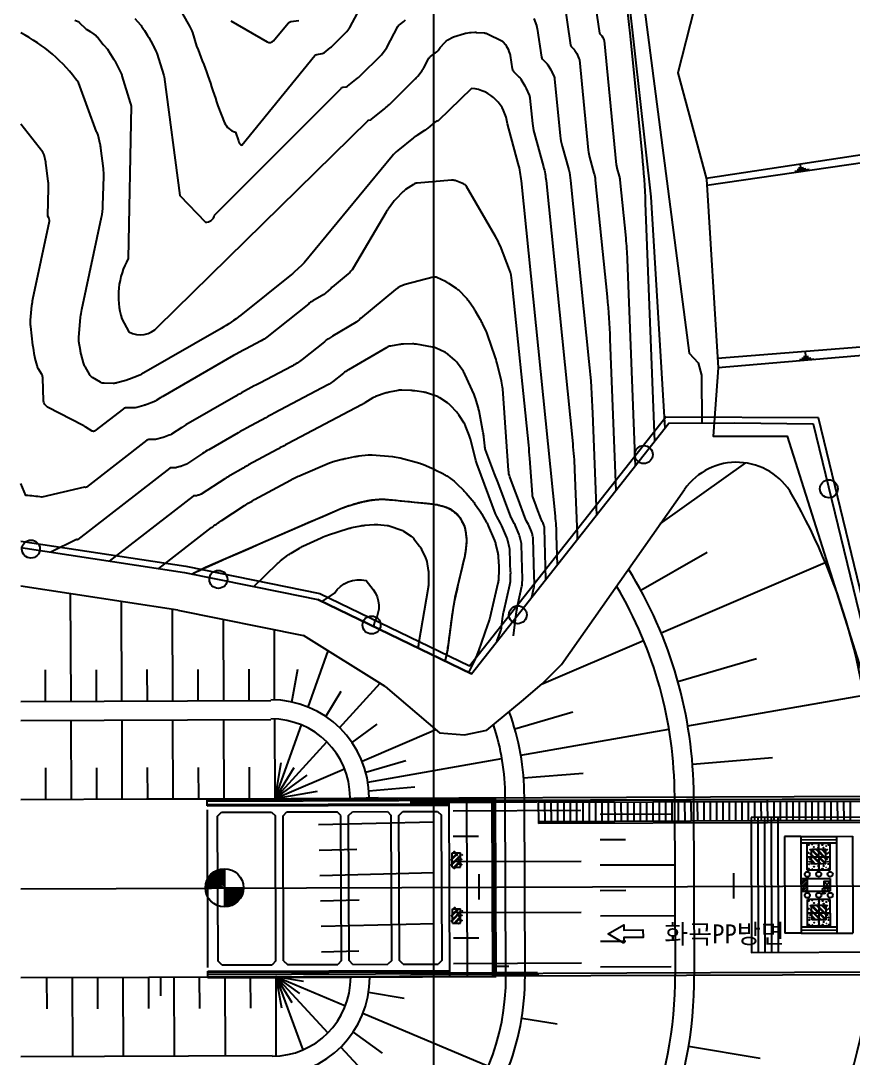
# Model space of a CAD drawing. Extents: x -24986 to -24513, y 27940 to 28142.
# Drawn here: x -24752.6 to -24687.2, y 27988.3 to 28069.8 of the extents above; entities that cross this region are included whole.
import ezdxf
from ezdxf.enums import TextEntityAlignment as Align

# ---------------------------------------------------------------- set-up
doc = ezdxf.new("R2010")
doc.units = 0
doc.header["$MEASUREMENT"] = 0
doc.layers.add('TX-PAPR', color=2, linetype='CONTINUOUS', plot=False)
doc.layers.add('TZ-BASE', color=253, linetype='CONTINUOUS')
doc.styles.get("Standard").update_dxf_attribs({"font": 'GulimChe.ttf'})

msp = doc.modelspace()

# ---------------------------------------------------------------- linework, layer by layer
at = {"layer": 'TX-PAPR'}
msp.add_lwpolyline([(-24720.146, 28076.303), (-24560.946, 28076.303), (-24560.946, 27973.103), (-24720.146, 27973.103)], close=True, dxfattribs=at)
at = {"layer": 'TZ-BASE'}
for p, q in [((-24702.34, 28030.253), (-24695.616, 28035.046)), ((-24703.871, 28025.053), (-24698.66, 28028.023)), ((-24702.268, 28021.69), (-24689.368, 28027.223)), ((-24740.241, 28023.48), (-24752.599, 28025.361)), ((-24748.645, 28016.312), (-24748.677, 28024.764)), ((-24717.181, 28018.463), (-24729.242, 28024.31)), ((-24744.645, 28016.327), (-24744.674, 28024.155)), ((-24740.645, 28016.342), (-24740.672, 28023.546)), ((-24736.645, 28016.357), (-24736.669, 28022.755)), ((-24713.876, 28021.468), (-24713.639, 28023.368)), ((-24732.645, 28016.372), (-24732.666, 28021.943)), ((-24723.961, 28017.484), (-24730.369, 28021.477)), ((-24711.673, 28017.655), (-24703.646, 28021.098)), ((-24730.022, 28015.864), (-24728.432, 28020.27)), ((-24700.955, 28017.869), (-24694.774, 28019.665)), ((-24750.645, 28016.304), (-24750.654, 28018.775)), ((-24746.645, 28016.319), (-24746.654, 28018.79)), ((-24742.645, 28016.334), (-24742.654, 28018.805)), ((-24738.645, 28016.349), (-24738.654, 28018.82)), ((-24734.645, 28016.364), (-24734.654, 28018.835)), ((-24731.287, 28016.255), (-24730.835, 28018.834)), ((-24728.634, 28015.127), (-24727.415, 28017.103)), ((-24727.543, 28014.24), (-24724.361, 28017.733)), ((-24752.599, 28016.297), (-24732.95, 28016.37)), ((-24700.178, 28014.375), (-24686.354, 28016.805)), ((-24713.772, 28014.146), (-24709.202, 28015.474)), ((-24752.599, 28014.797), (-24732.944, 28014.87)), ((-24748.616, 28008.612), (-24748.639, 28014.812)), ((-24744.616, 28008.627), (-24744.639, 28014.827)), ((-24740.616, 28008.642), (-24740.639, 28014.842)), ((-24736.616, 28008.657), (-24736.64, 28014.857)), ((-24732.616, 28008.672), (-24732.64, 28014.872)), ((-24726.565, 28013.077), (-24724.588, 28014.516)), ((-24732.616, 28008.672), (-24730.531, 28014.451)), ((-24725.778, 28011.605), (-24719.987, 28014.089)), ((-24713.303, 28012.067), (-24701.655, 28014.115)), ((-24732.616, 28008.672), (-24728.554, 28013.131)), ((-24732.616, 28008.672), (-24732.125, 28011.472)), ((-24725.489, 28010.742), (-24722.34, 28011.657)), ((-24725.319, 28009.955), (-24714.78, 28011.808)), ((-24699.81, 28011.384), (-24693.524, 28011.904)), ((-24750.616, 28008.604), (-24750.625, 28011.075)), ((-24746.616, 28008.619), (-24746.626, 28011.09)), ((-24742.616, 28008.634), (-24742.626, 28011.105)), ((-24738.616, 28008.649), (-24738.626, 28011.12)), ((-24734.616, 28008.664), (-24734.626, 28011.135)), ((-24732.616, 28008.672), (-24731.109, 28011.115)), ((-24732.616, 28008.672), (-24727.157, 28011.013)), ((-24732.616, 28008.672), (-24730.087, 28010.513)), ((-24713.082, 28010.287), (-24708.395, 28010.674)), ((-24737.938, 28008.652), (-24513.199, 28009.491)), ((-24737.937, 28008.452), (-24513.199, 28009.291)), ((-24732.616, 28008.672), (-24729.275, 28009.259)), ((-24725.241, 28009.281), (-24721.62, 28009.581)), ((-24701.154, 27994.849), (-24701.207, 28008.849)), ((-24699.654, 27994.855), (-24699.707, 28008.854)), ((-24752.599, 28008.597), (-24742.707, 28008.634)), ((-24742.707, 28008.634), (-24737.938, 28008.652)), ((-24737.938, 28008.59), (-24715.438, 28008.674)), ((-24737.936, 28008.09), (-24737.938, 28008.59)), ((-24737.936, 28008.19), (-24718.936, 28008.261)), ((-24737.936, 28008.09), (-24718.936, 28008.161)), ((-24729.244, 28008.624), (-24724.507, 28008.74)), ((-24721.986, 28008.662), (-24715.286, 28008.687)), ((-24721.985, 28008.462), (-24715.285, 28008.487)), ((-24721.985, 28008.362), (-24715.285, 28008.387)), ((-24718.885, 27994.661), (-24718.938, 28008.661)), ((-24717.485, 27994.667), (-24717.538, 28008.666)), ((-24715.485, 27994.674), (-24715.538, 28008.674)), ((-24715.385, 27994.674), (-24715.438, 28008.674)), ((-24715.234, 27994.687), (-24715.286, 28008.687)), ((-24715.285, 28008.487), (-24711.928, 28008.499)), ((-24715.285, 28008.387), (-24712.027, 28008.399)), ((-24714.469, 27994.739), (-24714.521, 28008.739)), ((-24712.969, 27994.745), (-24713.021, 28008.745)), ((-24693.928, 28008.567), (-24711.928, 28008.499)), ((-24711.928, 28008.499), (-24711.921, 28006.699)), ((-24711.928, 28008.499), (-24711.921, 28006.699)), ((-24693.927, 28008.417), (-24711.927, 28008.349)), ((-24711.927, 28008.349), (-24711.921, 28006.849)), ((-24711.427, 28008.351), (-24711.421, 28006.851)), ((-24710.927, 28008.353), (-24710.921, 28006.853)), ((-24710.427, 28008.355), (-24710.421, 28006.855)), ((-24709.927, 28008.357), (-24709.921, 28006.857)), ((-24709.427, 28008.359), (-24709.421, 28006.859)), ((-24708.927, 28008.361), (-24708.921, 28006.861)), ((-24708.427, 28008.362), (-24708.421, 28006.862)), ((-24707.927, 28008.364), (-24707.921, 28006.864)), ((-24707.427, 28008.366), (-24707.421, 28006.866)), ((-24706.927, 28008.368), (-24706.921, 28006.868)), ((-24706.427, 28008.37), (-24706.421, 28006.87)), ((-24705.927, 28008.372), (-24705.921, 28006.872)), ((-24705.427, 28008.374), (-24705.421, 28006.874)), ((-24704.927, 28008.375), (-24704.921, 28006.875)), ((-24704.427, 28008.377), (-24704.421, 28006.877)), ((-24703.927, 28008.379), (-24703.921, 28006.879)), ((-24703.427, 28008.381), (-24703.421, 28006.881)), ((-24702.927, 28008.383), (-24702.921, 28006.883)), ((-24702.427, 28008.385), (-24702.421, 28006.885)), ((-24701.927, 28008.387), (-24701.921, 28006.887)), ((-24701.427, 28008.389), (-24701.421, 28006.889)), ((-24700.927, 28008.39), (-24700.921, 28006.89)), ((-24700.427, 28008.392), (-24700.421, 28006.892)), ((-24699.927, 28008.394), (-24699.921, 28006.894)), ((-24699.427, 28008.396), (-24699.422, 28006.896)), ((-24698.927, 28008.398), (-24698.922, 28006.898)), ((-24698.427, 28008.4), (-24698.422, 28006.9)), ((-24697.927, 28008.402), (-24697.922, 28006.902)), ((-24697.427, 28008.403), (-24697.422, 28006.903)), ((-24696.927, 28008.405), (-24696.922, 28006.905)), ((-24696.427, 28008.407), (-24696.422, 28006.907)), ((-24695.927, 28008.409), (-24695.922, 28006.909)), ((-24695.427, 28008.411), (-24695.422, 28006.911)), ((-24694.927, 28008.413), (-24694.922, 28006.913)), ((-24694.427, 28008.415), (-24694.422, 28006.915)), ((-24685.67, 28008.597), (-24693.928, 28008.567)), ((-24693.928, 28008.567), (-24693.921, 28006.767)), ((-24693.928, 28008.567), (-24693.921, 28006.767)), ((-24693.928, 28008.567), (-24693.921, 28006.767)), ((-24685.67, 28008.447), (-24693.927, 28008.417)), ((-24693.927, 28008.417), (-24693.922, 28006.917)), ((-24693.427, 28008.418), (-24693.422, 28006.918)), ((-24692.927, 28008.42), (-24692.922, 28006.92)), ((-24692.427, 28008.422), (-24692.422, 28006.922)), ((-24691.927, 28008.424), (-24691.922, 28006.924)), ((-24691.427, 28008.426), (-24691.422, 28006.926)), ((-24690.927, 28008.428), (-24690.922, 28006.928)), ((-24690.427, 28008.43), (-24690.422, 28006.93)), ((-24689.927, 28008.431), (-24689.922, 28006.931)), ((-24689.427, 28008.433), (-24689.422, 28006.933)), ((-24688.927, 28008.435), (-24688.922, 28006.935)), ((-24688.427, 28008.437), (-24688.422, 28006.937)), ((-24687.927, 28008.439), (-24687.922, 28006.939)), ((-24687.427, 28008.441), (-24687.422, 28006.941)), ((-24737.888, 27995.39), (-24737.935, 28007.79)), ((-24737.133, 28007.293), (-24736.834, 28007.594)), ((-24737.09, 27995.893), (-24737.133, 28007.293)), ((-24736.834, 28007.594), (-24732.884, 28007.609)), ((-24732.884, 28007.609), (-24732.583, 28007.31)), ((-24732.54, 27995.91), (-24732.583, 28007.31)), ((-24731.983, 28007.312), (-24731.684, 28007.614)), ((-24731.94, 27995.913), (-24731.983, 28007.312)), ((-24731.684, 28007.614), (-24727.734, 28007.628)), ((-24727.433, 28007.329), (-24727.734, 28007.628)), ((-24727.39, 27995.93), (-24727.433, 28007.329)), ((-24726.833, 28007.332), (-24726.534, 28007.633)), ((-24726.79, 27995.932), (-24726.833, 28007.332)), ((-24726.534, 28007.633), (-24723.784, 28007.643)), ((-24723.784, 28007.643), (-24723.483, 28007.344)), ((-24723.44, 27995.944), (-24723.483, 28007.344)), ((-24722.883, 28007.346), (-24722.584, 28007.648)), ((-24722.84, 27995.947), (-24722.883, 28007.346)), ((-24722.584, 28007.648), (-24719.834, 28007.658)), ((-24719.834, 28007.658), (-24719.533, 28007.359)), ((-24719.49, 27995.959), (-24719.533, 28007.359)), ((-24708.573, 28007.726), (-24718.628, 28007.689)), ((-24701.482, 28007.445), (-24707.072, 28007.424)), ((-24694.679, 28007.173), (-24694.639, 27996.573)), ((-24694.154, 28007.175), (-24694.114, 27996.575)), ((-24693.629, 28007.177), (-24693.589, 27996.577)), ((-24693.104, 28007.179), (-24693.064, 27996.579)), ((-24729.195, 28006.625), (-24720.125, 28006.846)), ((-24693.922, 28006.917), (-24711.921, 28006.849)), ((-24693.921, 28006.767), (-24711.921, 28006.699)), ((-24685.664, 28006.947), (-24693.922, 28006.917)), ((-24685.663, 28006.797), (-24693.921, 28006.767)), ((-24716.621, 28005.696), (-24718.621, 28005.689)), ((-24691.298, 28005.686), (-24692.568, 28005.681)), ((-24692.568, 28005.681), (-24692.54, 27998.081)), ((-24691.298, 28005.686), (-24688.498, 28005.696)), ((-24691.298, 28005.686), (-24691.27, 27998.086)), ((-24688.498, 28005.696), (-24687.229, 28005.701)), ((-24688.498, 28005.696), (-24688.47, 27998.096)), ((-24687.229, 28005.701), (-24687.2, 27998.101)), ((-24705.065, 28005.432), (-24707.065, 28005.424)), ((-24691.298, 28005.436), (-24688.498, 28005.446)), ((-24691.297, 28005.186), (-24688.497, 28005.196)), ((-24688.996, 28005.144), (-24690.796, 28005.138)), ((-24690.789, 28003.038), (-24690.796, 28005.138)), ((-24689.896, 28005.141), (-24689.889, 28003.041)), ((-24688.989, 28003.044), (-24688.996, 28005.144)), ((-24729.146, 28004.625), (-24726.181, 28004.698)), ((-24718.697, 28004.407), (-24718.047, 28004.41)), ((-24718.693, 28003.277), (-24718.697, 28004.407)), ((-24718.696, 28004.407), (-24718.697, 28004.407)), ((-24718.612, 28004.408), (-24718.696, 28004.323)), ((-24718.188, 28004.409), (-24718.695, 28003.899)), ((-24718.273, 28004.409), (-24718.695, 28003.983)), ((-24718.046, 28004.212), (-24718.694, 28003.559)), ((-24718.046, 28004.128), (-24718.693, 28003.475)), ((-24718.043, 28003.28), (-24718.047, 28004.41)), ((-24690.793, 28004.088), (-24688.993, 28004.094)), ((-24689.33, 28004.658), (-24690.46, 28004.654)), ((-24690.455, 28003.524), (-24690.46, 28004.654)), ((-24690.459, 28004.612), (-24689.368, 28003.528)), ((-24690.458, 28004.272), (-24689.707, 28003.527)), ((-24690.458, 28004.188), (-24689.791, 28003.526)), ((-24690.418, 28004.654), (-24689.326, 28003.57)), ((-24690.078, 28004.655), (-24689.327, 28003.91)), ((-24689.994, 28004.656), (-24689.327, 28003.994)), ((-24689.654, 28004.657), (-24689.328, 28004.334)), ((-24689.57, 28004.657), (-24689.329, 28004.418)), ((-24689.325, 28003.528), (-24689.33, 28004.658)), ((-24736.596, 28003.157), (-24736.584, 28000.157)), ((-24718.693, 28003.277), (-24718.043, 28003.28)), ((-24708.558, 28003.726), (-24718.613, 28003.689)), ((-24718.044, 28003.788), (-24718.551, 28003.278)), ((-24718.044, 28003.704), (-24718.467, 28003.278)), ((-24718.043, 28003.364), (-24718.127, 28003.279)), ((-24718.043, 28003.28), (-24718.043, 28003.28)), ((-24701.165, 28003.446), (-24707.057, 28003.424)), ((-24690.457, 28003.849), (-24690.131, 28003.525)), ((-24690.456, 28003.764), (-24690.215, 28003.525)), ((-24689.325, 28003.528), (-24690.455, 28003.524)), ((-24729.097, 28002.626), (-24720.11, 28002.845)), ((-24691.286, 28002.386), (-24690.786, 28002.388)), ((-24691.152, 28002.386), (-24691.286, 28002.252)), ((-24690.952, 28002.387), (-24691.285, 28002.052)), ((-24690.786, 28002.354), (-24691.284, 28001.852)), ((-24688.989, 28003.044), (-24690.789, 28003.038)), ((-24690.786, 28002.388), (-24688.986, 28002.394)), ((-24690.786, 28002.388), (-24690.782, 28001.388)), ((-24688.986, 28002.394), (-24688.982, 28001.394)), ((-24752.599, 28001.562), (-24657.783, 28001.916)), ((-24738.09, 28001.651), (-24735.09, 28001.662)), ((-24737.59, 28001.653), (-24735.59, 28001.661)), ((-24690.785, 28002.154), (-24691.283, 28001.652)), ((-24690.785, 28001.954), (-24691.283, 28001.452)), ((-24690.784, 28001.754), (-24691.149, 28001.386)), ((-24690.783, 28001.554), (-24690.949, 28001.387)), ((-24688.983, 28001.644), (-24689.485, 28002.143)), ((-24688.985, 28002.144), (-24689.483, 28001.643)), ((-24729.048, 28000.627), (-24725.997, 28000.701)), ((-24705.05, 28001.432), (-24707.05, 28001.424)), ((-24691.282, 28001.386), (-24690.782, 28001.388)), ((-24690.782, 28001.388), (-24688.982, 28001.394)), ((-24688.98, 28000.744), (-24690.78, 28000.738)), ((-24690.772, 27998.638), (-24690.78, 28000.738)), ((-24689.88, 28000.741), (-24689.872, 27998.641)), ((-24688.972, 27998.644), (-24688.98, 28000.744)), ((-24718.68, 28000.007), (-24718.03, 28000.01)), ((-24718.596, 28000.008), (-24718.68, 27999.923)), ((-24718.676, 27998.877), (-24718.68, 28000.007)), ((-24718.68, 28000.007), (-24718.68, 28000.007)), ((-24718.256, 28000.009), (-24718.679, 27999.583)), ((-24718.172, 28000.009), (-24718.678, 27999.499)), ((-24718.03, 27999.812), (-24718.677, 27999.159)), ((-24718.026, 27998.88), (-24718.03, 28000.01)), ((-24689.313, 28000.258), (-24690.443, 28000.254)), ((-24690.439, 27999.124), (-24690.443, 28000.254)), ((-24690.443, 28000.212), (-24689.351, 27999.128)), ((-24690.442, 27999.872), (-24689.691, 27999.127)), ((-24690.401, 28000.254), (-24689.309, 27999.17)), ((-24690.062, 28000.255), (-24689.31, 27999.51)), ((-24689.977, 28000.256), (-24689.311, 27999.594)), ((-24689.638, 28000.257), (-24689.312, 27999.934)), ((-24689.554, 28000.257), (-24689.312, 28000.018)), ((-24689.309, 27999.128), (-24689.313, 28000.258)), ((-24718.029, 27999.728), (-24718.677, 27999.075)), ((-24708.543, 27999.726), (-24718.598, 27999.689)), ((-24718.028, 27999.388), (-24718.535, 27998.878)), ((-24718.028, 27999.304), (-24718.45, 27998.878)), ((-24701.141, 27999.446), (-24707.042, 27999.424)), ((-24690.776, 27999.688), (-24688.976, 27999.694)), ((-24690.441, 27999.788), (-24689.775, 27999.126)), ((-24690.44, 27999.449), (-24690.114, 27999.125)), ((-24690.44, 27999.364), (-24690.199, 27999.125)), ((-24689.309, 27999.128), (-24690.439, 27999.124)), ((-24728.999, 27998.627), (-24720.095, 27998.845)), ((-24718.676, 27998.877), (-24718.026, 27998.88)), ((-24718.026, 27998.964), (-24718.111, 27998.879)), ((-24718.026, 27998.88), (-24718.027, 27998.88)), ((-24691.272, 27998.586), (-24688.472, 27998.596)), ((-24691.271, 27998.336), (-24688.471, 27998.346)), ((-24688.972, 27998.644), (-24690.772, 27998.638)), ((-24716.591, 27997.696), (-24718.591, 27997.689)), ((-24705.035, 27997.432), (-24707.035, 27997.424)), ((-24691.27, 27998.086), (-24692.54, 27998.081)), ((-24691.27, 27998.086), (-24688.47, 27998.096)), ((-24688.47, 27998.096), (-24687.2, 27998.101)), ((-24728.951, 27996.628), (-24726.024, 27996.699)), ((-24736.789, 27995.594), (-24737.09, 27995.893)), ((-24732.54, 27995.91), (-24732.839, 27995.609)), ((-24731.94, 27995.913), (-24731.639, 27995.614)), ((-24727.39, 27995.93), (-24727.689, 27995.628)), ((-24726.489, 27995.633), (-24726.79, 27995.932)), ((-24723.44, 27995.944), (-24723.739, 27995.643)), ((-24722.539, 27995.648), (-24722.84, 27995.947)), ((-24719.49, 27995.959), (-24719.789, 27995.658)), ((-24737.887, 27995.09), (-24718.887, 27995.161)), ((-24737.885, 27994.59), (-24737.887, 27995.09)), ((-24737.887, 27994.99), (-24718.887, 27995.061)), ((-24737.886, 27994.852), (-24513.199, 27995.691)), ((-24737.886, 27994.652), (-24513.199, 27995.491)), ((-24736.789, 27995.594), (-24732.839, 27995.609)), ((-24731.639, 27995.614), (-24727.689, 27995.628)), ((-24726.489, 27995.633), (-24723.739, 27995.643)), ((-24722.539, 27995.648), (-24719.789, 27995.658)), ((-24721.935, 27994.962), (-24715.235, 27994.987)), ((-24708.529, 27995.726), (-24718.583, 27995.689)), ((-24715.237, 27995.487), (-24714.237, 27995.491)), ((-24715.235, 27994.987), (-24711.977, 27994.999)), ((-24701.479, 27995.445), (-24707.027, 27995.424)), ((-24752.599, 27994.597), (-24742.541, 27994.635)), ((-24750.564, 27994.605), (-24750.555, 27992.134)), ((-24748.564, 27994.612), (-24748.541, 27988.412)), ((-24746.564, 27994.619), (-24746.555, 27992.149)), ((-24744.564, 27994.627), (-24744.541, 27988.427)), ((-24742.564, 27994.634), (-24742.555, 27992.164)), ((-24742.541, 27994.635), (-24737.886, 27994.652)), ((-24741.623, 27994.576), (-24741.618, 27993.176)), ((-24740.564, 27994.642), (-24740.541, 27988.442)), ((-24738.564, 27994.649), (-24738.555, 27992.179)), ((-24737.885, 27994.59), (-24715.385, 27994.674)), ((-24736.564, 27994.657), (-24736.541, 27988.457)), ((-24734.564, 27994.664), (-24734.555, 27992.194)), ((-24732.564, 27994.672), (-24728.468, 27990.243)), ((-24732.564, 27994.672), (-24732.541, 27988.472)), ((-24732.564, 27994.672), (-24730.702, 27993.337)), ((-24732.564, 27994.672), (-24731.296, 27992.651)), ((-24732.564, 27994.672), (-24732.114, 27992.214)), ((-24732.564, 27994.672), (-24730.436, 27988.908)), ((-24732.564, 27994.672), (-24730.375, 27994.304)), ((-24732.564, 27994.672), (-24727.087, 27992.371)), ((-24721.934, 27994.862), (-24715.235, 27994.887)), ((-24721.934, 27994.662), (-24715.234, 27994.687)), ((-24715.235, 27994.887), (-24711.877, 27994.899)), ((-24725.258, 27993.443), (-24722.474, 27992.975)), ((-24725.704, 27991.79), (-24715.838, 27987.645)), ((-24713.226, 27991.42), (-24710.433, 27990.951)), ((-24726.48, 27990.312), (-24724.185, 27988.667)), ((-24700.11, 27989.215), (-24694.485, 27988.27)), ((-24752.599, 27988.397), (-24732.846, 27988.471)), ((-24727.449, 27989.141), (-24720.182, 27981.284))]:
    msp.add_line(p, q, dxfattribs=at)
at = {"layer": 'TZ-BASE', "linetype": 'Continuous'}
for p, q in [((-24736.594, 28002.659), (-24736.587, 28000.659)), ((-24716.594, 28002.734), (-24716.587, 28000.734)), ((-24696.594, 28002.809), (-24696.587, 28000.809))]:
    msp.add_line(p, q, dxfattribs=at)
at = {"layer": 'TZ-BASE'}
for points in [[(-24752.599, 28084.863), (-24750.046, 28085.14), (-24743.976, 28085.119), (-24739.668, 28084.386), (-24736.731, 28083.81), (-24736.831, 28083.729), (-24733.096, 28082.138), (-24729.102, 28083.637), (-24726.66, 28085.08), (-24723.063, 28086.454), (-24719.338, 28088.26), (-24716.456, 28089.248), (-24714.011, 28089.334), (-24711.497, 28088.744), (-24706.346, 28086.446), (-24704.558, 28078.191), (-24700.074, 28043.684), (-24699.37, 28042.927), (-24699.101, 28041.943), (-24699.064, 28038.188)], [(-24752.599, 28083.007), (-24743.482, 28083.13), (-24740.975, 28082.775), (-24738.242, 28081.278), (-24736.815, 28079.529), (-24734.716, 28077.36), (-24733.337, 28076.966), (-24730.948, 28078.614), (-24728.122, 28081.193), (-24726.156, 28082.826), (-24722.195, 28085.238), (-24719.97, 28086.202), (-24717.739, 28086.96), (-24713.439, 28086.433), (-24710.975, 28085.159), (-24706.13, 28083.154), (-24703.073, 28055.961), (-24701.978, 28037.773)], [(-24598.243, 28052.932), (-24603.476, 28058.939), (-24604.228, 28062.724), (-24601.247, 28071.792), (-24600.578, 28076.527), (-24614.235, 28079.661), (-24622.023, 28079.51), (-24639.213, 28075.805), (-24649.919, 28071.737), (-24660.696, 28071.584), (-24685.57, 28074.803), (-24699.668, 28070.74), (-24700.962, 28065.713), (-24698.71, 28057.352), (-24697.797, 28042.512), (-24698.175, 28037.151), (-24692.376, 28037.149), (-24684.446, 28012.14), (-24628.211, 28011.527)], [(-24698.73, 28057.425), (-24686.119, 28059.333), (-24663.355, 28060.561), (-24646.745, 28061.603), (-24632.956, 28059.691), (-24619.789, 28060.099), (-24605.733, 28054.715), (-24598.915, 28053.704)], [(-24609.381, 28042.811), (-24606.556, 28054.317), (-24619.843, 28059.461), (-24633.138, 28059.054), (-24646.817, 28060.915), (-24666.652, 28059.832), (-24686.253, 28058.654), (-24698.68, 28056.863)], [(-24691.295, 28058.22), (-24691.329, 28058.535)], [(-24690.643, 28058.096), (-24691.757, 28057.947)], [(-24690.889, 28058.165), (-24691.593, 28058.081)], [(-24691.077, 28058.243), (-24691.473, 28058.201)], [(-24697.844, 28043.281), (-24678.659, 28044.794), (-24668.028, 28049.657), (-24659.625, 28050.975), (-24654.01, 28049.939), (-24648.231, 28045.284), (-24635.998, 28029.348), (-24627.134, 28011.527)], [(-24628.736, 28012.668), (-24633.554, 28023.147), (-24636.348, 28028.5), (-24648.719, 28044.708), (-24654.456, 28049.384), (-24660.041, 28050.431), (-24667.786, 28048.922), (-24678.458, 28044.166), (-24697.797, 28042.512)], [(-24690.265, 28043.201), (-24691.388, 28043.146)], [(-24690.504, 28043.291), (-24691.212, 28043.266)], [(-24690.685, 28043.385), (-24691.083, 28043.376)], [(-24690.904, 28043.38), (-24690.925, 28043.823)], [(-24752.599, 28028.901), (-24739.63, 28026.927), (-24729.081, 28024.787), (-24717.325, 28019.088), (-24701.903, 28038.677), (-24689.941, 28038.616), (-24683.427, 28011.855)], [(-24752.599, 28028.395), (-24739.717, 28026.435), (-24732.069, 28024.883), (-24729.242, 28024.31), (-24717.181, 28018.463), (-24701.659, 28038.178), (-24696.509, 28038.197), (-24690.335, 28038.121), (-24683.079, 28008.312), (-24686.552, 27980.699), (-24704.261, 27961.373), (-24719.743, 27957.444), (-24737.756, 27957.581)], [(-24723.961, 28017.484), (-24719.702, 28013.846), (-24717.733, 28013.68), (-24715.959, 28014.032), (-24713.237, 28016.298), (-24711.631, 28017.692), (-24710.098, 28019.199), (-24700.433, 28032.971)], [(-24739.134, 28026.317), (-24738.915, 28026.437), (-24738.069, 28026.852), (-24727.303, 28031.524), (-24727.012, 28031.632), (-24726.321, 28031.844), (-24726.022, 28031.924), (-24725.311, 28032.087), (-24725.003, 28032.135), (-24724.28, 28032.201), (-24723.97, 28032.199), (-24720.128, 28031.819), (-24719.825, 28031.761), (-24719.13, 28031.568), (-24718.858, 28031.431), (-24718.283, 28030.986), (-24718.089, 28030.757), (-24717.752, 28030.123), (-24717.66, 28029.834), (-24717.571, 28029.106), (-24717.568, 28028.795), (-24717.647, 28028.062), (-24717.7, 28027.752), (-24718.472, 28024.476), (-24718.679, 28023.341), (-24719.07, 28020.325), (-24719.162, 28019.871), (-24719.272, 28019.476)], [(-24739.124, 28026.315), (-24739.096, 28026.33), (-24738.927, 28026.419), (-24738.754, 28026.506), (-24738.555, 28026.605), (-24738.308, 28026.72), (-24737.993, 28026.864), (-24737.586, 28027.046), (-24737.069, 28027.275), (-24736.416, 28027.562), (-24735.62, 28027.909), (-24734.707, 28028.307), (-24733.721, 28028.737), (-24732.698, 28029.181), (-24731.679, 28029.623), (-24730.706, 28030.046), (-24729.816, 28030.431), (-24729.048, 28030.763), (-24728.436, 28031.028), (-24727.966, 28031.23), (-24727.616, 28031.38), (-24727.368, 28031.485), (-24727.198, 28031.555), (-24727.085, 28031.6), (-24727.007, 28031.628), (-24726.946, 28031.649), (-24726.882, 28031.669), (-24726.812, 28031.691), (-24726.741, 28031.714), (-24726.666, 28031.737), (-24726.592, 28031.759), (-24726.521, 28031.782), (-24726.451, 28031.802), (-24726.387, 28031.822), (-24726.327, 28031.839), (-24726.272, 28031.855), (-24726.221, 28031.868), (-24726.171, 28031.883), (-24726.121, 28031.895), (-24726.069, 28031.909), (-24726.013, 28031.923), (-24725.953, 28031.938), (-24725.888, 28031.953), (-24725.816, 28031.97), (-24725.742, 28031.987), (-24725.666, 28032.005), (-24725.59, 28032.022), (-24725.515, 28032.038), (-24725.445, 28032.053), (-24725.378, 28032.067), (-24725.317, 28032.08), (-24725.261, 28032.091), (-24725.209, 28032.101), (-24725.157, 28032.109), (-24725.105, 28032.117), (-24725.052, 28032.124), (-24724.996, 28032.131), (-24724.934, 28032.138), (-24724.867, 28032.145), (-24724.795, 28032.152), (-24724.719, 28032.16), (-24724.642, 28032.167), (-24724.565, 28032.174), (-24724.489, 28032.179), (-24724.417, 28032.186), (-24724.35, 28032.189), (-24724.287, 28032.193), (-24724.223, 28032.195), (-24724.15, 28032.194), (-24724.061, 28032.191), (-24723.946, 28032.184), (-24723.801, 28032.173), (-24723.615, 28032.157), (-24723.382, 28032.136), (-24723.097, 28032.11), (-24722.771, 28032.078), (-24722.417, 28032.044), (-24722.05, 28032.008), (-24721.682, 28031.971), (-24721.328, 28031.935), (-24721.002, 28031.902), (-24720.718, 28031.872), (-24720.485, 28031.848), (-24720.3, 28031.827), (-24720.155, 28031.809), (-24720.043, 28031.793), (-24719.953, 28031.78), (-24719.883, 28031.767), (-24719.821, 28031.753), (-24719.759, 28031.739), (-24719.694, 28031.722), (-24719.625, 28031.704), (-24719.552, 28031.684), (-24719.478, 28031.663), (-24719.404, 28031.641), (-24719.332, 28031.62), (-24719.264, 28031.598), (-24719.201, 28031.577), (-24719.143, 28031.557), (-24719.091, 28031.536), (-24719.042, 28031.516), (-24718.996, 28031.494), (-24718.951, 28031.471), (-24718.906, 28031.444), (-24718.859, 28031.414), (-24718.807, 28031.38), (-24718.752, 28031.342), (-24718.694, 28031.299), (-24718.634, 28031.254), (-24718.572, 28031.206), (-24718.511, 28031.159), (-24718.453, 28031.112), (-24718.398, 28031.066), (-24718.347, 28031.022), (-24718.302, 28030.981), (-24718.262, 28030.943), (-24718.225, 28030.905), (-24718.192, 28030.868), (-24718.16, 28030.828), (-24718.129, 28030.786), (-24718.098, 28030.741), (-24718.066, 28030.69), (-24718.031, 28030.632), (-24717.996, 28030.57), (-24717.959, 28030.506), (-24717.922, 28030.439), (-24717.887, 28030.371), (-24717.853, 28030.304), (-24717.821, 28030.241), (-24717.793, 28030.18), (-24717.767, 28030.125), (-24717.746, 28030.074), (-24717.728, 28030.025), (-24717.711, 28029.977), (-24717.697, 28029.928), (-24717.684, 28029.877), (-24717.672, 28029.822), (-24717.661, 28029.761), (-24717.649, 28029.695), (-24717.639, 28029.623), (-24717.627, 28029.547), (-24717.617, 28029.47), (-24717.608, 28029.393), (-24717.599, 28029.316), (-24717.592, 28029.243), (-24717.585, 28029.175), (-24717.58, 28029.113), (-24717.577, 28029.056), (-24717.574, 28029.003), (-24717.573, 28028.95), (-24717.573, 28028.898), (-24717.575, 28028.844), (-24717.578, 28028.787), (-24717.582, 28028.725), (-24717.587, 28028.656), (-24717.593, 28028.583), (-24717.601, 28028.507), (-24717.609, 28028.428), (-24717.618, 28028.35), (-24717.626, 28028.274), (-24717.635, 28028.2), (-24717.643, 28028.132), (-24717.651, 28028.07), (-24717.661, 28028.006), (-24717.672, 28027.937), (-24717.688, 28027.854), (-24717.709, 28027.751), (-24717.737, 28027.622), (-24717.774, 28027.46), (-24717.82, 28027.257), (-24717.876, 28027.012), (-24717.943, 28026.729), (-24718.014, 28026.421), (-24718.09, 28026.096), (-24718.166, 28025.765), (-24718.242, 28025.437), (-24718.312, 28025.123), (-24718.378, 28024.832), (-24718.435, 28024.572), (-24718.485, 28024.337), (-24718.528, 28024.12), (-24718.568, 28023.913), (-24718.604, 28023.708), (-24718.639, 28023.497), (-24718.673, 28023.273), (-24718.709, 28023.027), (-24718.748, 28022.754), (-24718.789, 28022.461), (-24718.83, 28022.155), (-24718.872, 28021.846), (-24718.912, 28021.543), (-24718.952, 28021.254), (-24718.988, 28020.987), (-24719.02, 28020.752), (-24719.048, 28020.554), (-24719.073, 28020.39), (-24719.095, 28020.254), (-24719.114, 28020.139), (-24719.133, 28020.04), (-24719.153, 28019.95), (-24719.173, 28019.863), (-24719.195, 28019.773), (-24719.221, 28019.675), (-24719.249, 28019.57), (-24719.275, 28019.478)], [(-24740.241, 28023.48), (-24730.369, 28021.477)]]:
    msp.add_lwpolyline(points, dxfattribs=at)
for points in [[(-24707.791, 28073.44), (-24707.104, 28068.811, 0.163), (-24707.078, 28068.759), (-24706.974, 28068.656, -0.063), (-24706.935, 28068.608), (-24706.857, 28068.479, -0.032), (-24706.829, 28068.425), (-24706.772, 28068.294, -0.08), (-24706.756, 28068.236), (-24705.793, 28058.475, 0.042), (-24705.743, 28058.204), (-24705.57, 28057.579, -0.042), (-24705.52, 28057.306), (-24705.056, 28052.72, -0.016), (-24704.939, 28051.048), (-24704.314, 28034.806)], [(-24739.893, 28070.349), (-24739.335, 28069.367, -0.018), (-24739.277, 28069.257), (-24739.152, 28068.995, -0.037), (-24739.107, 28068.879), (-24738.78, 28067.813, -0.018), (-24737.11, 28063.118), (-24736.589, 28061.777, 0.207), (-24735.728, 28061.042), (-24735.486, 28060.374, 0.368), (-24735.211, 28060.022), (-24729.486, 28067.062, -0.182), (-24729.337, 28067.148), (-24728.914, 28067.217, 0.13), (-24728.752, 28067.289), (-24728.278, 28067.672, 0.025), (-24728.093, 28067.837), (-24727.065, 28068.85, 0.033), (-24726.984, 28068.943), (-24726.805, 28069.173, 0.043), (-24726.739, 28069.276), (-24725.357, 28071.898, -0.108)], [(-24709.904, 28071.313), (-24709.395, 28067.88, 0.163), (-24709.341, 28067.775), (-24709.135, 28067.571, -0.063), (-24709.058, 28067.474), (-24708.902, 28067.215, -0.032), (-24708.845, 28067.106), (-24708.73, 28066.846, -0.08), (-24708.699, 28066.729), (-24707.997, 28059.619, 0.042), (-24707.896, 28059.075), (-24707.553, 28057.825, -0.042), (-24707.452, 28057.282), (-24706.523, 28048.107, -0.016), (-24706.29, 28044.765), (-24705.833, 28032.876)], [(-24743.623, 28069.979), (-24743.18, 28069.478, -0.041), (-24743.105, 28069.379), (-24742.951, 28069.132), (-24742.884, 28069.028), (-24742.634, 28068.632, -0.011), (-24742.539, 28068.472), (-24742.218, 28067.908, -0.018), (-24742.131, 28067.742), (-24741.944, 28067.35, -0.037), (-24741.877, 28067.177), (-24741.387, 28065.578, -0.018), (-24741.338, 28065.397), (-24740.095, 28056.078, 0.207), (-24740.095, 28056.078), (-24738.091, 28053.964, 0.368), (-24737.365, 28054.529), (-24727.396, 28064.51, -0.182), (-24727.298, 28064.567), (-24727.015, 28064.613, 0.13), (-24726.907, 28064.661), (-24726.136, 28065.283, 0.025), (-24725.859, 28065.53), (-24724.318, 28067.051, 0.033), (-24724.194, 28067.19), (-24723.929, 28067.534, 0.043), (-24723.828, 28067.69), (-24722.955, 28069.346, -0.108), (-24722.838, 28069.484), (-24722.495, 28069.749, 0.071), (-24722.366, 28069.88)], [(-24712.266, 28069.987), (-24712.077, 28069.43, -0.045), (-24712.018, 28069.186), (-24711.686, 28066.949, 0.163), (-24711.605, 28066.791), (-24711.294, 28066.485, -0.063), (-24711.179, 28066.34), (-24710.945, 28065.951, -0.032), (-24710.861, 28065.789), (-24710.688, 28065.398, -0.08), (-24710.642, 28065.223), (-24710.202, 28060.765, 0.042), (-24710.051, 28059.947), (-24709.535, 28058.073, -0.042), (-24709.383, 28057.257), (-24707.942, 28043.021, -0.016), (-24707.659, 28038.96), (-24707.351, 28030.948)], [(-24704.95, 28070.662, -0.012), (-24704.722, 28068.816), (-24703.772, 28059.192, -0.015), (-24703.516, 28055.462), (-24702.796, 28036.734)], [(-24748.361, 28069.851), (-24748.097, 28069.737, -0.092), (-24747.997, 28069.669), (-24747.492, 28069.173, 0.066), (-24747.394, 28069.1), (-24747.142, 28068.958, -0.038), (-24747.039, 28068.889), (-24746.677, 28068.605, -0.057), (-24746.546, 28068.477), (-24746.113, 28067.939, 0.012), (-24746.032, 28067.844), (-24745.82, 28067.605, -0.041), (-24745.783, 28067.555), (-24745.706, 28067.433), (-24745.672, 28067.38), (-24745.28, 28066.757, -0.011), (-24745.215, 28066.649), (-24745.07, 28066.396, -0.018), (-24745.013, 28066.284), (-24744.736, 28065.705, -0.037), (-24744.647, 28065.474), (-24743.992, 28063.342, -0.018), (-24743.928, 28063.1), (-24744.149, 28051.109, 0.207), (-24744.657, 28046.374), (-24744.101, 28045.35, 0.368), (-24741.829, 28045.749), (-24725.307, 28061.957, -0.182), (-24725.257, 28061.986), (-24725.116, 28062.009, 0.13), (-24725.062, 28062.033), (-24723.995, 28062.894, 0.025), (-24723.625, 28063.224), (-24721.57, 28065.251, 0.033), (-24721.405, 28065.437), (-24721.051, 28065.895, 0.043), (-24720.917, 28066.103), (-24720.553, 28066.794, -0.108), (-24720.397, 28066.979), (-24719.889, 28067.369, 0.071), (-24719.805, 28067.455), (-24719.636, 28067.686, -0.022), (-24719.561, 28067.781), (-24719.349, 28068.024, -0.026), (-24719.305, 28068.068), (-24719.2, 28068.167, -0.023), (-24719.153, 28068.207), (-24719.037, 28068.294, -0.04), (-24718.986, 28068.328), (-24718.699, 28068.482, -0.048), (-24718.583, 28068.532), (-24717.714, 28068.805, -0.035), (-24717.595, 28068.833), (-24717.313, 28068.879, -0.038), (-24717.192, 28068.889), (-24716.904, 28068.892, -0.021), (-24716.782, 28068.888), (-24716.153, 28068.841, -0.095), (-24715.921, 28068.779), (-24714.791, 28068.229, -0.107), (-24714.695, 28068.153), (-24714.508, 28067.927, -0.05), (-24714.44, 28067.826), (-24714.304, 28067.572, -0.041), (-24714.256, 28067.459), (-24714.161, 28067.181, -0.045), (-24714.131, 28067.059), (-24713.977, 28066.017, 0.163), (-24713.87, 28065.807), (-24713.455, 28065.4, -0.063), (-24713.302, 28065.206), (-24712.989, 28064.687, -0.032), (-24712.876, 28064.471), (-24712.647, 28063.949, -0.08), (-24712.584, 28063.716), (-24712.389, 28061.728, 0.042), (-24712.253, 28060.995), (-24711.518, 28058.32, -0.042), (-24711.315, 28057.232), (-24709.223, 28036.561, -0.016), (-24709.081, 28034.532), (-24708.883, 28029.383, -0.000885), (-24708.87, 28029.019, -0.000885)], [(-24736.091, 28069.8), (-24733.234, 28068.133, 0.368), (-24732.724, 28068.223), (-24731.575, 28069.614, -0.182), (-24731.376, 28069.729), (-24730.753, 28069.831, 0.13)], [(-24710.425, 28027.044), (-24710.483, 28029.334, 0.019), (-24710.582, 28030.87), (-24713.247, 28057.208, 0.042), (-24713.5, 28058.568), (-24714.358, 28061.692, 0.361), (-24717.164, 28064.485), (-24719.791, 28061.932, 0.156), (-24720.064, 28061.819), (-24720.615, 28061.354, -0.035), (-24720.864, 28061.17), (-24721.48, 28060.782, 0.029), (-24721.732, 28060.602), (-24722.976, 28059.599, 0.051), (-24723.414, 28059.167), (-24730.334, 28050.783, -0.033), (-24730.546, 28050.558), (-24731.076, 28050.066, -0.018), (-24731.311, 28049.864), (-24735.313, 28046.663, -0.038), (-24736.849, 28045.617), (-24743.106, 28042.02, -0.038), (-24743.384, 28041.887), (-24744.058, 28041.624, -0.026), (-24744.348, 28041.528), (-24745.037, 28041.339, -0.069), (-24745.338, 28041.3), (-24746.053, 28041.305, -0.134), (-24746.339, 28041.386), (-24746.97, 28041.766, -0.129), (-24747.182, 28041.982), (-24747.545, 28042.622, -0.063), (-24747.662, 28042.902), (-24747.85, 28043.591, -0.026), (-24747.915, 28043.89), (-24748.03, 28044.595, -0.063), (-24748.041, 28044.897), (-24747.896, 28046.497, -0.03), (-24747.803, 28047.109), (-24746.251, 28054.359, 0.045), (-24746.142, 28055.268), (-24746.075, 28057.555, 0.038), (-24746.104, 28058.18), (-24746.302, 28059.787, 0.026), (-24746.355, 28060.094), (-24746.517, 28060.804, 0.11), (-24746.648, 28061.08), (-24748.067, 28064.934, 0.121104), (-24752.599, 28068.841)], [(-24711.323, 28025.904), (-24711.426, 28029.9, 0.05), (-24711.433, 28029.963), (-24711.466, 28030.104, 0.043), (-24711.485, 28030.163), (-24711.58, 28030.392, 0.03), (-24711.608, 28030.447), (-24711.68, 28030.575, -0.04), (-24711.707, 28030.631), (-24712.037, 28031.516), (-24712.128, 28031.756), (-24712.338, 28032.316, -0.073), (-24712.392, 28032.564), (-24712.591, 28035.401, 0.008), (-24712.681, 28036.446), (-24713.992, 28049.397, 0.067), (-24714.189, 28050.22), (-24714.908, 28052.076, 0.04), (-24715.278, 28052.842), (-24717.579, 28056.781, 0.168), (-24717.798, 28056.97), (-24718.463, 28057.232, 0.116), (-24718.757, 28057.275), (-24721.442, 28057.044, 0.126), (-24721.733, 28056.942), (-24722.353, 28056.529, 0.052), (-24722.591, 28056.332), (-24723.103, 28055.811, 0.037), (-24723.299, 28055.579), (-24723.72, 28055.003, 0.024), (-24723.887, 28054.748), (-24726.47, 28050.363, -0.087), (-24726.86, 28049.905), (-24728.112, 28048.867, 0.014), (-24728.268, 28048.731), (-24728.621, 28048.403, -0.055), (-24728.786, 28048.28), (-24729.65, 28047.778, 0.037), (-24729.971, 28047.558), (-24733.248, 28044.939, -0.047), (-24733.694, 28044.645), (-24734.931, 28043.994, 0.003), (-24735.149, 28043.877), (-24735.657, 28043.603, 0.006), (-24735.873, 28043.482), (-24741.443, 28040.279, 0.014), (-24741.602, 28040.181), (-24741.966, 28039.944, -0.052), (-24742.131, 28039.859), (-24742.699, 28039.637, -0.026), (-24742.932, 28039.561), (-24743.482, 28039.41, -0.069), (-24743.723, 28039.379), (-24744.296, 28039.383, 0.168), (-24744.516, 28039.308), (-24746.767, 28037.568, -0.309), (-24746.974, 28037.556), (-24747.476, 28037.857, 0.015), (-24747.695, 28037.981), (-24750.487, 28039.44, -0.27), (-24750.8, 28039.936), (-24750.862, 28041.731, 0.121), (-24750.928, 28041.966), (-24751.218, 28042.476, -0.063), (-24751.312, 28042.701), (-24751.462, 28043.252, -0.026), (-24751.515, 28043.491), (-24751.607, 28044.055, -0.011), (-24751.641, 28044.298), (-24751.815, 28045.781, -0.052), (-24751.821, 28046.275), (-24751.716, 28047.429, -0.03), (-24751.642, 28047.919), (-24750.33, 28054.047, 0.128), (-24750.333, 28054.108), (-24750.376, 28054.247, 0.048), (-24750.399, 28054.302), (-24750.466, 28054.43, -0.131), (-24750.48, 28054.487), (-24750.417, 28056.654, 0.038), (-24750.439, 28057.153), (-24750.598, 28058.44, 0.026), (-24750.64, 28058.686), (-24750.771, 28059.254, 0.11), (-24750.875, 28059.473), (-24752.599, 28061.685)], [(-24712.433, 28024.494), (-24712.263, 28025.224, 0.047), (-24712.247, 28025.345), (-24712.235, 28025.63, 0.025), (-24712.236, 28025.752), (-24712.253, 28026.041, -0.008), (-24712.259, 28026.165), (-24712.333, 28029.119, 0.05), (-24712.349, 28029.242), (-24712.415, 28029.526, 0.043), (-24712.452, 28029.645), (-24712.643, 28030.1, 0.03), (-24712.699, 28030.213), (-24712.843, 28030.467, -0.04), (-24712.895, 28030.58), (-24713.557, 28032.35), (-24713.738, 28032.83), (-24714.159, 28033.95, -0.073), (-24714.267, 28034.445), (-24714.717, 28040.858, 0.044), (-24714.814, 28041.466), (-24715.165, 28042.865, 0.021), (-24715.34, 28043.458), (-24715.891, 28045.071, 0.029), (-24716.008, 28045.359), (-24716.32, 28046.013, 0.018), (-24716.463, 28046.288), (-24716.826, 28046.926, 0.023), (-24716.992, 28047.189), (-24717.406, 28047.782, 0.04), (-24717.602, 28048.021), (-24718.123, 28048.56, 0.054), (-24718.359, 28048.756), (-24718.962, 28049.155, 0.037), (-24719.23, 28049.307), (-24719.891, 28049.616, 0.176), (-24720.183, 28049.643), (-24722.389, 28049.067, 0.109), (-24723.136, 28048.683), (-24725.898, 28046.394, 0.014), (-24725.976, 28046.325), (-24726.152, 28046.161, -0.055), (-24726.234, 28046.1), (-24728.097, 28045.016, 0.037), (-24728.737, 28044.577), (-24730.495, 28043.172, -0.047), (-24731.272, 28042.664), (-24733.807, 28041.328, 0.003), (-24734.244, 28041.094), (-24735.258, 28040.544, 0.006), (-24735.689, 28040.303), (-24739.633, 28038.036, 0.014), (-24739.95, 28037.842), (-24740.758, 28037.315, -0.052), (-24740.923, 28037.23), (-24741.327, 28037.072, -0.026), (-24741.501, 28037.015), (-24741.915, 28036.902, -0.069), (-24742.095, 28036.879), (-24742.525, 28036.881, 0.168), (-24742.689, 28036.826), (-24747.437, 28033.154, -0.309), (-24747.593, 28033.145), (-24750.933, 28032.355, 0.015), (-24752.21, 28032.492), (-24752.599, 28033.427)], [(-24713.699, 28022.885), (-24713.639, 28023.367, -0.026), (-24713.543, 28023.912), (-24713.209, 28025.35, 0.047), (-24713.184, 28025.531), (-24713.167, 28025.958, 0.025), (-24713.168, 28026.142), (-24713.193, 28026.575, -0.008), (-24713.201, 28026.761), (-24713.249, 28028.627, 0.05), (-24713.272, 28028.812), (-24713.37, 28029.238, 0.043), (-24713.427, 28029.415), (-24713.713, 28030.099, 0.03), (-24713.796, 28030.268), (-24714.012, 28030.649, -0.04), (-24714.092, 28030.82), (-24715.085, 28033.473), (-24715.355, 28034.194), (-24716.067, 28036.087, -0.067), (-24716.135, 28036.388), (-24716.202, 28037.111, 0.026), (-24716.245, 28037.419), (-24716.582, 28039.135, 0.026), (-24716.657, 28039.435), (-24716.87, 28040.126, 0.031), (-24716.978, 28040.416), (-24717.705, 28042.033, 0.047), (-24717.857, 28042.302), (-24718.271, 28042.896, 0.065), (-24718.477, 28043.122), (-24719.024, 28043.586, 0.066), (-24719.28, 28043.752), (-24719.942, 28044.062, 0.067), (-24720.237, 28044.155), (-24721.506, 28044.373, 0.049), (-24721.811, 28044.396), (-24722.53, 28044.377, 0.034), (-24722.834, 28044.349), (-24723.539, 28044.234, 0.091), (-24723.822, 28044.132), (-24726.854, 28042.368, 0.037), (-24727.237, 28042.106), (-24728.086, 28041.426, -0.047), (-24728.474, 28041.173), (-24732.691, 28038.951, 0.003), (-24733.344, 28038.601), (-24734.866, 28037.776, 0.006), (-24735.513, 28037.414), (-24737.829, 28036.083, 0.014), (-24738.305, 28035.791), (-24739.583, 28034.958, -0.052), (-24739.692, 28034.902), (-24739.962, 28034.797, -0.026), (-24740.078, 28034.758), (-24740.353, 28034.683, -0.069), (-24740.474, 28034.668), (-24740.76, 28034.669, 0.168), (-24740.87, 28034.632), (-24748.114, 28029.03, -0.309), (-24748.218, 28029.024), (-24750.227, 28028.034)], [(-24715.175, 28021.012), (-24714.898, 28021.799, 0.054), (-24714.813, 28022.157), (-24714.706, 28023.014, -0.026), (-24714.642, 28023.379), (-24714.154, 28025.475, 0.047), (-24714.121, 28025.717), (-24714.098, 28026.288, 0.025), (-24714.1, 28026.532), (-24714.134, 28027.11, -0.008), (-24714.145, 28027.357), (-24714.164, 28028.135, 0.05), (-24714.195, 28028.381), (-24714.326, 28028.949, 0.043), (-24714.401, 28029.186), (-24714.782, 28030.098, 0.03), (-24714.892, 28030.323), (-24715.182, 28030.832, -0.04), (-24715.288, 28031.058), (-24716.683, 28034.787, -0.028), (-24716.866, 28035.377), (-24717.255, 28036.925, 0.031), (-24717.35, 28037.219), (-24717.612, 28037.892, 0.048), (-24717.749, 28038.167), (-24718.139, 28038.783, 0.046), (-24718.327, 28039.028), (-24718.819, 28039.559, 0.059), (-24719.053, 28039.758), (-24719.655, 28040.156, 0.062), (-24719.93, 28040.293), (-24720.626, 28040.536, 0.049), (-24720.921, 28040.608), (-24721.627, 28040.708, 0.025), (-24721.931, 28040.736), (-24722.644, 28040.764, 0.059), (-24722.947, 28040.741), (-24723.656, 28040.601, 0.033), (-24723.954, 28040.522), (-24724.651, 28040.285, 0.059), (-24724.93, 28040.152), (-24725.545, 28039.764, -0.019), (-24725.815, 28039.608), (-24731.574, 28036.574, 0.003), (-24732.446, 28036.107), (-24734.691, 28034.891, 0.006), (-24735.125, 28034.647), (-24736.133, 28034.068, 0.014), (-24736.557, 28033.808), (-24738.407, 28032.602, -0.052), (-24738.461, 28032.574), (-24738.597, 28032.521, -0.026), (-24738.654, 28032.502), (-24738.791, 28032.464, -0.069), (-24738.852, 28032.457), (-24738.995, 28032.457, 0.168), (-24739.051, 28032.439), (-24745.648, 28027.337)], [(-24741.757, 28026.745), (-24737.6, 28029.961, -0.02), (-24736.84, 28030.501), (-24735.017, 28031.689, -0.02), (-24734.216, 28032.166), (-24731.408, 28033.689, -0.024), (-24730.581, 28034.089), (-24728.322, 28035.046, -0.033), (-24728.033, 28035.147), (-24727.345, 28035.336, -0.018), (-24727.047, 28035.405), (-24726.338, 28035.544, -0.018), (-24726.033, 28035.593), (-24725.305, 28035.683, -0.053), (-24724.994, 28035.687), (-24723.396, 28035.543, -0.041), (-24722.791, 28035.437), (-24721.248, 28035.033, -0.038), (-24720.957, 28034.932), (-24720.293, 28034.646, -0.018), (-24720.017, 28034.514), (-24719.384, 28034.184, -0.037), (-24719.125, 28034.022), (-24718.549, 28033.603, -0.037), (-24718.317, 28033.405), (-24717.796, 28032.894, -0.023), (-24717.586, 28032.668), (-24717.12, 28032.115, -0.023), (-24716.932, 28031.871), (-24716.518, 28031.276, -0.023), (-24716.353, 28031.015), (-24715.989, 28030.378, -0.03), (-24715.852, 28030.097), (-24715.376, 28028.956, -0.043), (-24715.28, 28028.661), (-24715.117, 28027.949, -0.042), (-24715.074, 28027.644), (-24715.033, 28026.921, -0.025), (-24715.03, 28026.616), (-24715.058, 28025.903, -0.047), (-24715.099, 28025.601), (-24715.656, 28023.204, -0.028), (-24715.914, 28022.32), (-24716.637, 28020.269, -0.03), (-24716.998, 28019.413), (-24717.413, 28018.575)], [(-24734.283, 28025.332), (-24732.409, 28027.152, -0.029), (-24732.175, 28027.355), (-24731.603, 28027.794, -0.028), (-24731.348, 28027.968), (-24730.705, 28028.356, -0.028), (-24730.424, 28028.505), (-24728.983, 28029.167, -0.029), (-24728.409, 28029.391), (-24726.871, 28029.888, -0.03), (-24726.572, 28029.965), (-24725.864, 28030.104, -0.026), (-24725.56, 28030.148), (-24724.836, 28030.214, -0.049), (-24724.525, 28030.211), (-24723.791, 28030.132, -0.057), (-24723.487, 28030.063), (-24722.795, 28029.822, -0.062), (-24722.52, 28029.685), (-24721.917, 28029.286, -0.083), (-24721.694, 28029.078), (-24721.255, 28028.506, -0.053), (-24721.094, 28028.243), (-24720.781, 28027.586, -0.071), (-24720.69, 28027.297), (-24720.575, 28026.592, -0.042), (-24720.551, 28026.289), (-24720.556, 28025.572, -0.04), (-24720.583, 28025.268), (-24721.331, 28020.818, -0.00897), (-24721.39, 28020.503)], [(-24728.904, 28024.146), (-24727.943, 28024.812, -0.313), (-24725.458, 28025.799), (-24724.907, 28025.097, -0.309), (-24724.779, 28022.624), (-24724.88, 28022.195)]]:
    msp.add_lwpolyline(points, format="xyb", dxfattribs=at)
for points in [[(-24695.204, 28007.171), (-24695.164, 27996.571), (-24684.565, 27996.611), (-24684.604, 28007.211)], [(-24688.983, 28001.644), (-24688.985, 28002.144), (-24689.485, 28002.143), (-24689.483, 28001.643)], [(-24705.195, 27997.316), (-24706.443, 27998.031), (-24705.2, 27998.755), (-24705.199, 27998.336), (-24703.699, 27998.341), (-24703.696, 27997.741), (-24705.196, 27997.736)]]:
    msp.add_lwpolyline(points, close=True, dxfattribs=at)
at = {"layer": 'TZ-BASE', "const_width": 1.5}
for points in [[(-24736.593, 28002.407, 0.198912), (-24737.122, 28002.185, 1)], [(-24737.122, 28002.185, 0.198912), (-24737.34, 28001.654, 1)], [(-24736.587, 28000.907, 0.198912), (-24736.058, 28001.128, 0.198912), (-24735.84, 28001.66, 1)]]:
    msp.add_lwpolyline(points, format="xyb", dxfattribs=at)
at = {"layer": 'TZ-BASE'}
for centre, radius in [((-24703.64, 28035.704), 0.707), ((-24689.091, 28033.019), 0.707), ((-24751.797, 28028.273), 0.707), ((-24737.069, 28025.898), 0.707), ((-24713.534, 28023.119), 0.707), ((-24725.03, 28022.309), 0.707), ((-24690.685, 28005.026), 0.0197), ((-24690.405, 28005.061), 0.0118), ((-24690.27, 28004.859), 0.0118), ((-24689.922, 28004.806), 0.0126), ((-24689.884, 28004.987), 0.0197), ((-24689.596, 28005.026), 0.0197), ((-24689.512, 28004.807), 0.0168), ((-24689.303, 28004.934), 0.00789), ((-24689.107, 28005.032), 0.0197), ((-24718.517, 28004.494), 0.0158), ((-24718.355, 28003.871), 0.0126), ((-24718.302, 28004.218), 0.0118), ((-24718.1, 28004.353), 0.0118), ((-24717.965, 28003.894), 0.0126), ((-24717.912, 28004.242), 0.0118), ((-24690.721, 28004.041), 0.0158), ((-24690.695, 28004.407), 0.0197), ((-24690.559, 28003.919), 0.0211), ((-24690.545, 28004.643), 0.0158), ((-24690.552, 28004.328), 0.00789), ((-24689.244, 28004.648), 0.0158), ((-24689.225, 28003.924), 0.0211), ((-24689.235, 28004.332), 0.00789), ((-24689.093, 28004.413), 0.0197), ((-24689.064, 28004.047), 0.0158), ((-24736.59, 28001.657), 1.5), ((-24718.763, 28003.443), 0.0168), ((-24718.765, 28003.853), 0.0126), ((-24718.513, 28003.192), 0.0158), ((-24718.353, 28003.46), 0.0168), ((-24718.226, 28003.251), 0.00789), ((-24718.174, 28003.832), 0.0197), ((-24718.135, 28003.544), 0.0197), ((-24717.964, 28003.484), 0.0168), ((-24690.678, 28003.15), 0.0197), ((-24690.644, 28003.514), 0.0158), ((-24690.629, 28003.712), 0.0158), ((-24690.398, 28003.118), 0.0118), ((-24690.264, 28003.32), 0.0118), ((-24689.917, 28003.376), 0.0126), ((-24689.877, 28003.195), 0.0197), ((-24689.589, 28003.158), 0.0197), ((-24689.507, 28003.378), 0.0168), ((-24689.297, 28003.252), 0.00789), ((-24689.153, 28003.718), 0.0158), ((-24689.137, 28003.52), 0.0158), ((-24689.1, 28003.156), 0.0197), ((-24690.787, 28002.713), 0.2), ((-24689.887, 28002.716), 0.2), ((-24688.987, 28002.719), 0.2), ((-24689.483, 28001.518), 0.1), ((-24689.083, 28001.519), 0.1), ((-24690.781, 28001.063), 0.2), ((-24690.669, 28000.626), 0.0197), ((-24690.389, 28000.661), 0.0118), ((-24689.881, 28001.066), 0.2), ((-24689.579, 28000.626), 0.0197), ((-24689.482, 28001.268), 0.1), ((-24688.981, 28001.069), 0.2), ((-24689.091, 28000.632), 0.0197), ((-24718.501, 28000.094), 0.0158), ((-24718.285, 27999.818), 0.0118), ((-24718.084, 27999.953), 0.0118), ((-24717.895, 27999.842), 0.0118), ((-24690.678, 28000.007), 0.0197), ((-24690.529, 28000.243), 0.0158), ((-24690.536, 27999.928), 0.00789), ((-24690.254, 28000.459), 0.0118), ((-24689.906, 28000.406), 0.0126), ((-24689.867, 28000.587), 0.0197), ((-24689.495, 28000.407), 0.0168), ((-24689.287, 28000.534), 0.00789), ((-24689.227, 28000.248), 0.0158), ((-24689.218, 27999.932), 0.00789), ((-24689.076, 28000.013), 0.0197), ((-24718.747, 27999.043), 0.0168), ((-24718.748, 27999.453), 0.0126), ((-24718.337, 27999.06), 0.0168), ((-24718.339, 27999.471), 0.0126), ((-24718.157, 27999.432), 0.0197), ((-24718.118, 27999.144), 0.0197), ((-24717.947, 27999.084), 0.0168), ((-24717.949, 27999.494), 0.0126), ((-24690.704, 27999.641), 0.0158), ((-24690.627, 27999.114), 0.0158), ((-24690.612, 27999.312), 0.0158), ((-24690.542, 27999.519), 0.0211), ((-24689.49, 27998.978), 0.0168), ((-24689.209, 27999.524), 0.0211), ((-24689.137, 27999.318), 0.0158), ((-24689.12, 27999.12), 0.0158), ((-24689.047, 27999.647), 0.0158), ((-24718.21, 27998.852), 0.00789), ((-24690.662, 27998.75), 0.0197), ((-24690.381, 27998.718), 0.0118), ((-24690.248, 27998.92), 0.0118), ((-24689.901, 27998.976), 0.0126), ((-24689.861, 27998.795), 0.0197), ((-24689.572, 27998.758), 0.0197), ((-24689.28, 27998.852), 0.00789), ((-24689.084, 27998.756), 0.0197)]:
    msp.add_circle(centre, radius, dxfattribs=at)
for centre, radius, start, end in [((-24696.34, 28030.098), 5, 29.7141, 144.93938), ((-24733.786, 28008.727), 48.115, 0.21392, 29.7141), ((-24733.786, 28008.727), 34.08, 0.21392, 31.8321), ((-24733.786, 28008.727), 32.58, 0.21392, 30.7017), ((-24732.921, 28008.73), 7.7, 0.21393, 90.21393), ((-24732.921, 28008.73), 19.9, 0.21393, 19.86326), ((-24732.921, 28008.73), 6.2, 0.21393, 90.21393), ((-24732.921, 28008.73), 18.4, 0.21393, 18.16129), ((-24725.633, 27998.627), 40, 270.21393, 0.21393), ((-24732.869, 27994.611), 6.2, 270.21393, 0.21393), ((-24732.869, 27994.611), 7.7, 270.21393, 0.21393), ((-24732.869, 27994.611), 18.4, 270.21393, 0.40052), ((-24732.869, 27994.611), 19.9, 270.21393, 0.38645), ((-24732.869, 27994.611), 31.7, 270.21393, 0.40052), ((-24732.869, 27994.611), 33.2, 270.21393, 0.38645)]:
    msp.add_arc(centre, radius, start, end, dxfattribs=at)

# ---------------------------------------------------------------- texts
msp.add_text('화곡PP방면', height=1.5, rotation=0.2222, dxfattribs=at).set_placement((-24697.29, 27998.048), align=Align.MIDDLE)

doc.saveas('drawing.dxf')
